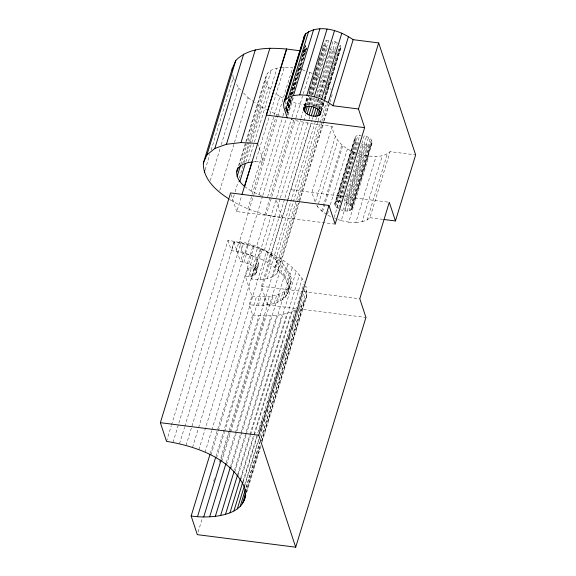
<?xml version="1.0" encoding="UTF-8"?>
<svg xmlns="http://www.w3.org/2000/svg" width="576" height="576" viewBox="0 0 576 576"><rect width="100%" height="100%" fill="white"/><g stroke="black" fill="none" stroke-linecap="round" stroke-linejoin="round"><path stroke-width="0.43" stroke-dasharray="2.88 2.16" d="M288.684 288.857C284.062 263.902 253.08 254.52 231.365 250.567L234 241.956C255.888 245.729 283.291 254.614 291.132 277.704C291.478 283.14 288.562 288.259 287.654 293.587C286.15 296.87 283.349 299.326 280.238 301.054C270.72 305.878 259.603 305.87 249.235 304.69L251.863 296.071L245.398 276.48L248.033 267.862C251.482 268.164 255.55 268.243 258.163 265.579L258.876 263.945C257.998 256.738 249.235 254.088 243.101 252.936L239.407 241.733L253.541 195.509M287.654 293.587L291.031 282.672L291.312 280.246M262.008 442.253L306.641 296.474L307.03 293.119L305.892 285.998L259.402 438.062M205.106 169.841L209.83 154.39M211.14 150.098L233.186 77.998L232.841 74.585M210.269 180.641L220.241 148.025M221.292 144.59L238.608 87.941L236.11 83.347M219.794 190.483L234.223 143.273M234.49 142.416L248.134 97.776L242.179 91.627M238.471 165.902L265.507 77.486L267.293 73.404L271.231 70.207L277.042 68.105L281.095 67.63M239.213 165.254L267.293 73.404M240.79 164.578L265.982 82.181L265.507 77.486M242.626 163.771L249.185 142.308M249.451 141.451L271.231 70.207M299.549 201.542L278.842 269.273L277.049 273.355C270.526 280.008 260.352 279.806 251.726 279.058L276.07 199.447L282.233 218.11L264.83 214.668L247.781 208.922L232.243 201.254L234.864 192.672M235.13 191.815L238.277 181.512M239.328 178.085L243 166.068M244.051 162.634L261.108 106.834L254.621 102.305M245.858 161.827L268.697 87.149L265.982 82.181M248.436 161.669L254.21 142.783M254.477 141.926L277.042 68.105M166.514 441.338L171.245 425.873M171.504 425.016L227.981 240.307C256.738 244.894 288.54 256.198 304.366 282.298M335.146 224.136L236.758 211.586L241.445 196.258M253.037 161.957L255.47 161.676L269.64 115.322M269.906 114.466L284.335 67.255L292.615 67.702L278.179 114.912M173.009 442.339L234.468 241.308M261.403 195.71L251.078 191.023L279.943 96.602L274.896 93.074M247.781 208.922L251.986 195.185M252.245 194.328L276.653 114.502L269.654 111.053M236.074 251.294L238.709 242.676M253.8 194.652L277.92 115.769M179.546 443.686L184.543 427.363M184.802 426.506L241.013 242.654M284.976 104.256L286.02 100.829M240.818 252.274L243.454 243.655M258.847 194.854L282.73 116.741M282.989 115.884L284.04 112.45M285.091 109.015L287.712 100.433L296.237 103.306L306.59 105.113M285.84 108.526L288.986 98.23M290.16 95.17L293.306 84.881M303.012 53.136L304.848 47.131M285.847 110.21L289.26 99.058M290.57 94.766L305.366 45.418M286.049 110.808L289.721 98.798M290.765 95.371L305.719 46.476L305.518 45.871M286.531 110.628L290.988 96.048M291.254 95.191L305.942 47.153M245.398 276.48C248.846 276.775 252.914 276.854 255.528 274.198L256.241 272.563C255.37 265.349 246.6 262.699 240.473 261.547L243.101 252.936M286.495 112.169L290.952 97.589M292.003 94.154L306.166 47.83M286.956 111.924L291.154 98.201M292.464 93.91L306.367 48.449L305.719 46.476M287.122 112.421L292.37 95.263M292.63 94.406L296.561 81.54M297.612 78.106L299.448 72.101M300.499 68.674L302.335 62.669M303.386 59.234L303.905 57.521M304.956 54.086L306.367 48.449M287.237 112.766L291.96 97.33M287.294 112.954L292.018 97.51M186.084 445.378L247.55 244.339M239.407 241.733L248.105 243.454L262.519 196.301M262.786 195.444L286.114 119.146M287.424 114.854L292.925 96.854M245.556 253.498L248.191 244.879M288.036 115.193L293.81 96.322M243.95 262.238L246.586 253.62M247.356 263.383L249.991 254.772M267.631 196.87L291.78 117.9M292.039 117.036L296.237 103.306M250.243 254.952L252.878 246.334M192.557 447.379L198.331 428.479M198.598 427.622L254.016 246.348M264.83 214.668L293.702 120.247L311.098 123.689L332.093 126.389C333.842 139.939 344.714 149.666 357.365 153.238M250.466 264.917L253.102 256.306M278.842 269.273C278.611 257.306 266.119 250.783 256.63 246.326L295.682 118.584M295.949 117.727L303.026 94.579M303.286 93.722L309.838 72.288L308.131 71.719M248.71 276.66L251.345 268.042M254.837 256.622L257.472 248.011M253.066 266.731L255.694 258.113M251.626 276.314L254.261 267.703M198.893 449.69L260.352 248.659M304.524 105.48L307.152 96.898M304.502 106.142L307.39 96.71M309.485 89.849L310.536 86.414M312.372 80.41L313.423 76.975M315.259 70.97L316.31 67.543M318.146 61.538L319.198 58.104M276.595 197.726L300.737 118.757M301.003 117.9L302.839 111.888M254.966 268.697L257.602 260.086M304.877 105.833L307.764 96.394M308.815 92.966L322.193 49.212M322.452 48.355L323.503 44.928M305.294 106.186L308.707 95.033M308.966 94.176L325.231 40.99L330.127 40.356M253.951 275.479L256.586 266.861M259.294 258.502L261.929 249.883M305.813 106.265L309.218 95.112M309.485 94.255L324.439 45.36L327.305 47.83L312.876 95.011M256.054 270.684L258.689 262.073M307.094 104.803L309.982 95.364M310.248 94.507L326.772 40.464M255.528 274.198L258.163 265.579M256.241 272.563L258.876 263.945M307.807 104.976L310.687 95.537M310.954 94.68L325.642 46.642M264.398 250.157L280.13 198.72M280.39 197.863L305.813 114.703M308.7 105.271L311.58 95.839M311.846 94.982L317.614 76.126L314.503 74.592M308.75 105.458L328.687 40.262M309.73 105.3L312.617 95.868M311.177 104.738L313.272 97.877M205.034 452.275L211.601 430.798M211.86 429.941L266.494 251.244M311.998 105.458L314.359 97.733M260.006 279.504L308.758 120.046M309.024 119.189L309.809 116.618M312.912 106.92L315.54 98.345M315.799 97.481L333.115 40.867L338.99 43.826M314.208 106.222L331.517 49.601L335.225 50.155M253.85 305.158L256.486 296.539C268.639 297.173 286.438 296.417 291.031 282.672M267.61 262.786L270.245 254.167M315.389 106.826L335.326 41.63M270.886 254.693L287.662 199.822M287.928 198.965L312.041 120.089M312.3 119.232L312.826 117.518M316.231 106.373L318.859 97.798M319.118 96.941L324.101 80.654L321.214 78.638M210.334 453.269L252.619 314.957L249.235 304.69M229.154 430.531L267.559 304.898L261.403 286.236L287.222 201.773M287.489 200.916L311.098 123.689M316.469 106.682L333.785 50.069M210.924 455.119L272.383 254.088M317.39 107.834L320.278 98.402M320.537 97.538L337.327 42.638M318.37 107.683L320.731 99.958M258.336 305.352L260.971 296.741M319.054 109.022L321.674 100.44M267.3 278.654L315.533 120.902M315.792 120.046L316.577 117.475M319.198 108.9L320.508 104.616L325.49 102.816M319.759 109.195L322.906 98.899M324.742 92.894L337.86 50.004L339.401 49.478L340.956 47.606L340.2 45.108L323.935 98.294M320.522 109.447L322.884 101.729M321.034 109.526L323.921 100.087M324.187 99.23L339.401 49.478M275.652 259.61L317.851 121.579M318.11 120.722L319.421 116.438M320.998 111.29L340.87 46.397M321.307 111.283L324.713 100.13M324.979 99.274L340.452 48.658M215.914 456.487L258.991 315.598C271.289 316.346 284.234 315.677 295.387 309.938M321.545 111.089L324.166 102.514M325.217 99.079L340.956 47.606M262.649 305.287L265.284 296.669M216.504 458.186L224.388 432.41M224.647 431.554L277.97 257.155M274.874 267.638L277.51 259.027M273.11 276.552L326.326 102.514M278.366 264.578L322.135 121.406M322.402 120.55L327.643 103.406M266.753 304.949L269.381 296.338M277.049 273.355L299.066 201.334M299.326 200.477L323.446 121.608M323.705 120.751L328.687 104.458M198.108 532.066L202.579 517.442M213.631 481.298L214.682 477.857M219.42 462.37L228.888 431.388M299.808 200.686L323.921 121.81M324.187 120.953L329.688 102.946M329.954 102.089L332.05 95.234L331.891 93.672M221.314 459.338L229.457 432.706M229.723 431.849L265.176 315.871M221.724 461.455L230.393 433.102M230.652 432.245L283.183 260.417M270.59 304.351L273.226 295.74M280.814 272.88L283.45 264.262M274.147 303.502L276.782 294.883M283.212 275.58L285.847 266.962M226.217 462.686L235.145 433.476M235.411 432.612L271.13 315.778M226.526 464.882L287.993 263.851M277.373 302.393L280.008 293.782M285.199 278.302L287.827 269.683M332.093 126.389L311.897 192.442L315.216 202.493L335.412 136.44M280.238 301.054L282.874 292.435M286.747 281.016L289.382 272.398M230.551 466.517L276.782 315.317M230.875 468.446L292.334 267.415M282.722 299.484L285.358 290.873M287.856 283.694L290.484 275.083M284.803 297.706L287.438 289.094M288.497 286.315L291.132 277.704M286.445 295.733L289.08 287.122M234.54 469.994L282.082 314.489M234.72 472.111L246.017 435.168M246.276 434.311L296.179 271.073M326.563 214.438L321.646 211.003L317.549 206.77L337.745 140.717M237.866 473.969L249.689 435.305M249.948 434.448L286.985 313.315M238.025 475.834L250.373 435.456M250.632 434.599L299.491 274.802M321.646 211.003L341.842 144.95M240.739 477.598L291.434 311.789M240.761 479.585L254.16 435.773M254.419 434.916L302.227 278.554M322.589 211.658L342.778 145.606M243.122 480.902L295.128 310.795M243.166 482.472L257.35 436.082M258.926 430.927L260.762 424.908M261.029 424.051L262.865 418.039M264.442 412.884L265.759 408.586M267.595 402.574L268.646 399.139M269.698 395.698L271.534 389.686M272.585 386.251L274.421 380.239M274.687 379.375L277.315 370.786M278.366 367.351L280.202 361.339M281.254 357.898L283.09 351.886M284.141 348.451L285.192 345.01M286.243 341.575L288.079 335.563M289.13 332.129L290.974 326.11M292.025 322.675L293.861 316.663M294.912 313.229L296.748 307.21M297.799 303.775L303.84 284.018M244.706 484.754L258.631 439.222M261.259 430.632L263.095 424.613M264.146 421.178L265.982 415.166M267.034 411.732L268.877 405.713M269.928 402.278L271.764 396.266M272.815 392.825L273.866 389.39M274.918 385.956L276.754 379.944M277.805 376.502L279.641 370.49M280.692 367.056L282.535 361.044M283.586 357.602L285.422 351.59M286.474 348.156L287.525 344.714M289.361 338.702L290.412 335.268M292.248 329.256L293.299 325.814M294.35 322.38L296.194 316.368M297.245 312.934L298.289 309.492M327.485 214.042L328.536 210.607M330.372 204.602L347.422 148.846M244.426 487.03L259.135 438.919M245.995 487.454L259.92 441.922M261.23 437.623L301.68 305.323L305.611 299.642L306.641 296.474M246.37 487.21L260.028 442.541M261.338 438.242L306.785 289.613M246.168 491.609L260.611 444.355M261.662 440.921L303.955 302.602M245.837 493.294L260.539 445.183M261.857 440.885L307.03 293.119M338.515 208.757L335.592 206.302L334.757 203.789L354.96 137.729L356.45 135.835L361.289 135.144M246.758 492.35L260.698 446.551M334.757 203.789L355.428 136.67M334.886 205.006L355.082 138.953L354.96 137.729M335.225 202.723L336.247 201.895L356.45 135.835M335.592 206.302L355.788 140.242L355.082 138.953M336.247 201.895L337.759 201.348L357.962 135.295M336.83 207.576L357.026 141.523L355.788 140.242M334.174 217.332L354.103 152.136M337.759 201.348L339.653 201.125L359.856 135.072M338.774 207.9L358.711 142.697L357.026 141.523M342.749 210.499L362.952 144.446C365.832 145.073 369.454 145.627 371.794 143.402L372.262 142.344C371.981 138.42 367.502 136.685 364.27 135.634L344.066 201.686C347.299 202.738 351.778 204.48 352.058 208.404L351.598 209.462C348.552 212.126 343.973 210.967 340.531 209.75M346.284 202.435L366.487 136.382M337.982 219.564L341.237 220.666L361.433 154.613C370.735 156.6 382.356 158.515 390.118 151.639L415.642 154.901M345.01 210.946L365.213 144.893M348.307 203.429L368.51 137.376M347.162 211.061L367.366 145.008M349.992 204.61L370.195 138.557M349.063 210.838L369.259 144.785M351.23 205.891L371.434 139.831M350.575 210.298L370.771 144.238M351.936 207.18L372.139 141.127M351.598 209.462L371.794 143.402M352.058 208.404L372.262 142.344M341.237 220.666L348.718 222.142L368.914 156.089M348.718 222.142L355.838 222.523L376.034 156.47M355.838 222.523L362.11 221.789L382.306 155.736M362.11 221.789L367.114 219.982L387.31 153.929M367.114 219.982L369.929 217.699L390.118 151.639M290.174 95.227L296.23 75.557M297.281 72.137L299.124 66.154M301.752 57.6L305.438 45.626M298.814 307.778L301.68 305.323M281.909 67.536L284.335 67.255M320.508 104.616L311.558 105.379M255.47 161.676L263.75 162.122L257.868 144.302M339.653 201.125L341.093 201.204M251.863 296.071L256.486 296.539M252.619 314.957L258.991 315.598M303.934 51.264L305.69 51.487M343.922 196.517L290.902 189.742M344.815 196.632L389.29 202.291M369.929 217.699L383.126 219.377M261.403 286.236L303.062 291.55M303.948 291.665L359.784 298.786M267.559 304.898L297.698 308.743M298.584 308.851L365.947 317.448M298.706 68.904L301.313 69.415M302.17 69.703L307.282 71.431M276.653 114.502L280.915 115.942M291.146 119.383L293.702 120.247M361.476 143.942L362.952 144.446M358.178 153.511L361.433 154.613M334.721 218.47L337.169 219.29M248.105 243.454L256.63 246.326M329.314 48.838L331.517 49.601M309.838 72.288L313.726 74.203M279.943 96.602L283.831 98.518M261.108 106.834L266.551 109.519M327.967 215.266L330.941 216.727M317.614 76.126L320.494 78.134M248.134 97.776L253.901 101.801M244.584 186.487L251.078 191.023M229.356 199.246L232.243 201.254M324.101 80.654L325.289 81.886M327.672 84.341L331.186 89.834M268.697 87.149L272.268 90.842M238.608 87.941L241.589 91.015M316.771 205.344L317.549 206.77M233.186 77.998L234.439 80.287M306.533 48.946L306.706 49.478M231.156 194.623L236.758 211.586M248.033 267.862L251.726 279.058M234 241.956L240.473 261.547M227.981 240.307L231.365 250.567M289.109 98.604L285.962 108.9L289.123 98.647"/><path stroke-width="0.86" d="M241.963 194.551L286.733 49.039L299.549 50.702M228.636 198.742C216.245 190.793 202.853 179.042 203.364 163.037L232.236 68.616L235.814 60.451C248.868 47.138 269.201 47.549 286.459 49.039L286.733 49.039M203.364 163.037L206.942 154.872L235.814 60.451M204.322 172.411L204.84 170.698M206.942 154.872L214.819 148.471L243.684 54.05M214.819 148.471L226.447 144.274L255.312 49.853M226.447 144.274L241.034 142.56L269.899 48.139M251.935 162.454L244.584 186.487C239.184 182.045 234.31 174.643 237.946 167.616M210.067 454.133L191.16 515.988C210.326 519.005 251.863 516.283 244.426 487.03C230.695 458.021 196.121 446.256 166.514 441.338L160.358 422.676L230.602 192.924L328.982 205.474L335.146 224.136L364.644 127.642L358.488 108.979L378.684 42.926L353.16 39.672C340.02 30.506 319.291 23.357 305.251 34.092L303.71 37.606L303.876 39.218M237.11 176.602L240.523 165.442M239.825 181.57L245.34 163.548M266.27 115.092L286.459 49.039M364.644 127.642L287.251 117.77L283.925 107.69L283.514 103.658L304.625 35.51M284.371 101.7L304.754 35.222M285.624 99.684L305.82 33.631M284.501 101.419L285.055 100.145L288.439 97.394L308.635 31.342M288.439 97.394L293.436 95.587L313.632 29.534M293.436 95.587L299.714 94.853L319.903 28.8M299.714 94.853L306.828 95.242L327.024 29.182M303.48 108.907L303.977 107.863C309.218 104.35 319.363 107.23 320.753 113.666L320.256 114.718C315.086 118.526 302.011 114.782 304.006 107.194M303.566 110.124L304.618 106.69M304.236 111.413L305.813 106.265M305.446 112.694L307.282 106.69M307.109 113.882L309.47 106.164M306.828 95.242L314.309 96.718L334.505 30.665M309.11 114.89L311.731 106.315M311.321 115.654L313.942 107.078M313.582 116.122L315.943 108.403M315.749 116.258L318.103 108.54M358.488 108.979L332.964 105.725L328.327 102.485L321.646 99.187L341.834 33.134M317.664 116.057L319.5 110.052M319.198 115.531L320.508 111.24M320.256 114.718L321.041 112.14M197.525 516.629L215.654 457.351M328.327 102.485L348.523 36.432M203.717 516.902L221.054 460.202M332.964 105.725L353.16 39.672M209.664 516.809L225.95 463.543M215.323 516.348L230.292 467.381M220.622 515.527L234.014 471.708M225.518 514.346L237.607 474.826M229.968 512.82L240.48 478.462M233.928 510.97L242.856 481.759M191.16 515.988L197.316 534.65L295.704 547.2L258.739 435.226L328.982 205.474M237.355 508.81L244.447 485.611M240.221 506.354L245.47 489.175M242.489 503.633L245.642 493.33M244.152 500.674L245.729 495.518M295.704 547.2L365.947 317.448L359.784 298.786L389.29 202.291L395.446 220.954L384.005 219.492M395.446 220.954L415.642 154.901L378.684 42.926M236.635 171.907L238.428 167.825L242.366 164.628L248.177 162.526L252.23 162.05M241.034 142.56L257.587 143.46M160.358 422.676L258.739 435.226M266.774 115.099L287.251 117.77M314.309 96.718L321.646 99.187M232.236 68.616L232.409 70.322"/></g></svg>
